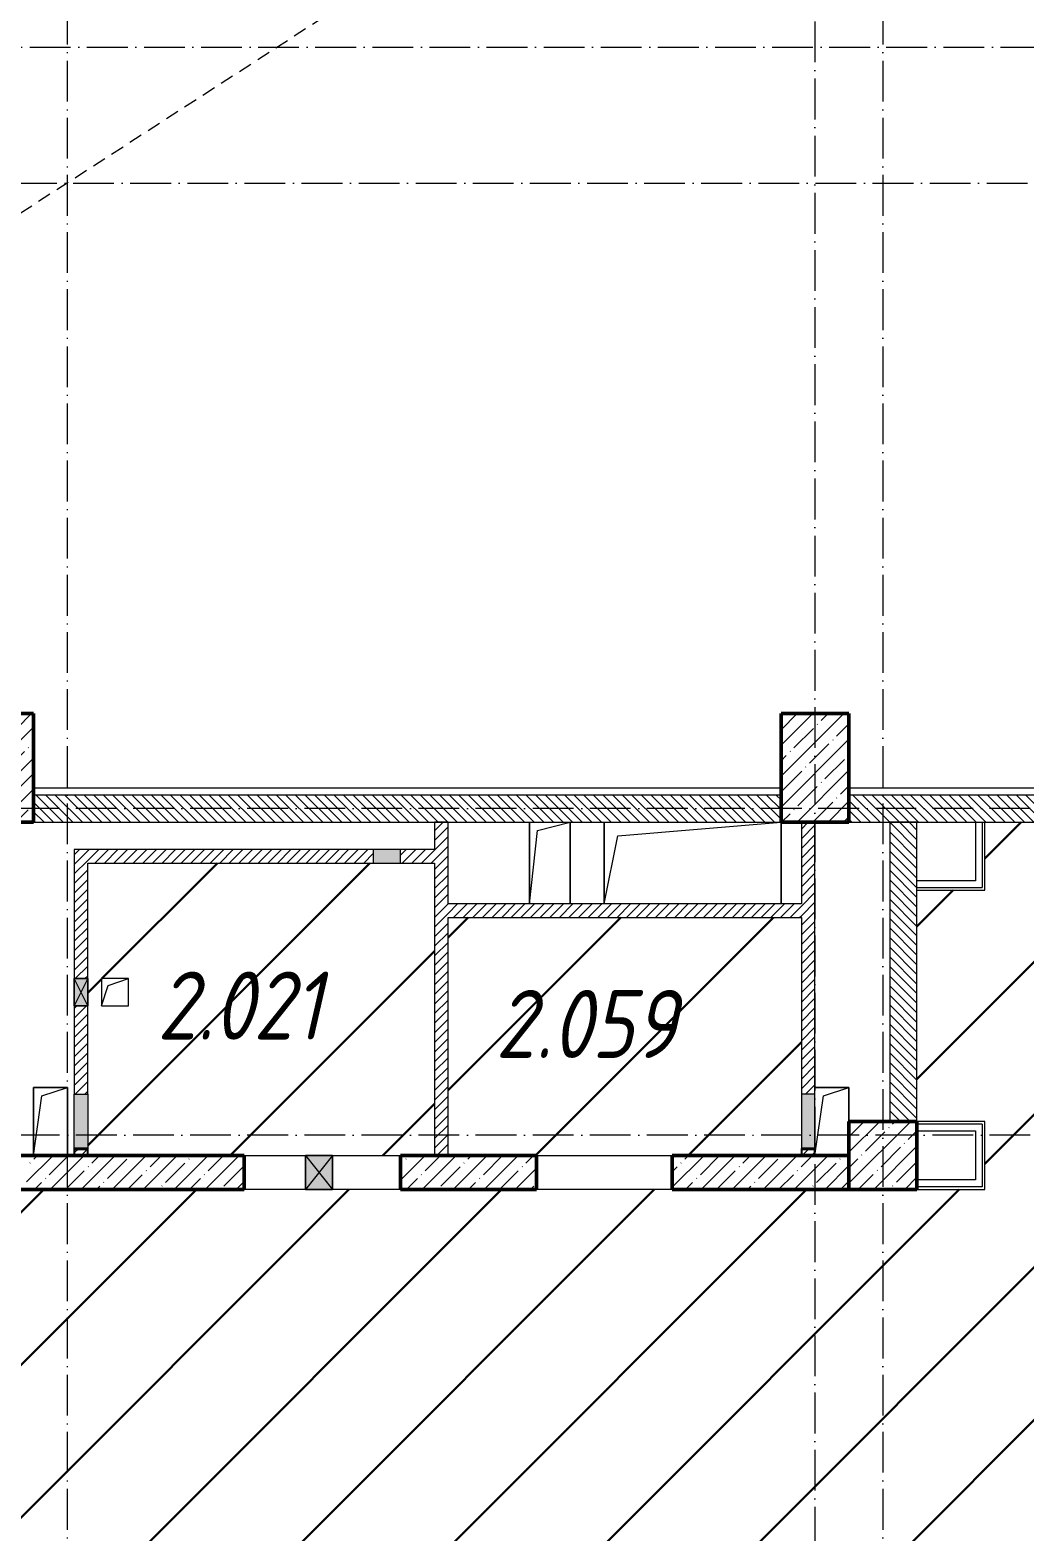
# Model space of a CAD drawing. Header units: millimetres. Extents: x -17017 to 628417, y -109036 to 199237.
# Drawn here: x 573793 to 581113, y 155446 to 166490 of the extents above; entities that cross this region are included whole.
import ezdxf

# ---------------------------------------------------------------- set-up
doc = ezdxf.new("R2010")
doc.units = ezdxf.units.MM
doc.linetypes.add('200_ШТРИХ_ш1п0_6_', pattern=[160, 100, -60])
doc.linetypes.add('50_200_ШТРИХ_1Т_ш5_п1_п1_', pattern=[700, 500, -100, 0, -100])
for name, color, linetype, lineweight in [('3.1) ЖБ окна 1.2 м', 102, 'Continuous', 30), ('A-DETL-____-OTLN-3', 7, '200_ШТРИХ_ш1п0_6_', 9), ('A-DETL-GENF-OTLN', 7, 'Continuous', 9), ('A-FLOR-____-OTLN', 7, 'Continuous', 9), ('A-GENM-____-MCUT', 7, 'Continuous', 25), ('A-GENM-____-OTLN', 7, 'Continuous', 9), ('A-GENM-____-OTLN-1', 7, 'Continuous', 25), ('A-GLAZ-____-OTLN', 7, 'Continuous', 9), ('A-WALL-____-MCUT', 7, 'Continuous', 13), ('A-WALL-____-MCUT-2', 7, 'Continuous', 50), ('A-WALL-____-OTLN', 7, 'Continuous', 9), ('A-WALL-____-PATT-1', 7, 'Continuous', 9), ('A-WALL-FNSH-MCUT-1', 7, 'Continuous', 9), ('S-COLS-____-MCUT', 7, 'Continuous', 50), ('S-COLS-____-OTLN', 7, 'Continuous', 9), ('S-GRID-____-OTLN-1', 7, '50_200_ШТРИХ_1Т_ш5_п1_п1_', 9), ('Марки помещений', 7, 'Continuous', 9), ('стяжа', 7, 'Continuous', 30)]:
    doc.layers.add(name, color=color, linetype=linetype, lineweight=lineweight)
doc.layers.add('A-GLAZ-____-OTLN-1', color=7, linetype='Continuous', lineweight=9, true_color=0xc0c0c0)
doc.styles.add('ISOCPEUR_I_2', font='isocpeui.ttf', dxfattribs={"width": 0.85, "height": 2.3})
pattern_1 = [(45, (473308.1, 27070.75), (-561.266, 561.266), [])]
pattern_2 = [(135, (516567.8, 90784.41), (-35.35534, -35.35534), [])]
pattern_3 = [(45, (516567.8, 90784.41), (-35.35534, 35.35534), [])]

# ---------------------------------------------------------------- blocks, each defined once
blk = doc.blocks.new('BSC_Колонна _Прямоугольная - 500х500-V78-АР1_План отверстий 2 этажа в осях 1-64_Ю-ЯЯ')
at = {"layer": 'S-COLS-____-OTLN'}
h = blk.add_hatch(dxfattribs=at)
h.set_pattern_fill('FP_90', color=256, style=0, pattern_type=2)
h.set_pattern_definition([(45, (-63500, -67431.04), (-114.04925, 114.04925), []), (45, (-63385.95, -67431.04), (-114.04925, 114.04925), [201.613, -40.323, 3.353, -36.97])])
h.paths.add_polyline_path([(-250, -250), (250, -250), (250, 250), (-250, 250)], flags=0)
at = {"layer": 'S-COLS-____-MCUT'}
for p, q in [((250, 250), (-250, 250)), ((-250, 250), (-250, -250)), ((250, -250), (250, 250)), ((-250, -250), (250, -250))]:
    blk.add_line(p, q, dxfattribs=at)
blk = doc.blocks.new('BSC_Колонна _Прямоугольная - 500х800-V86-АР1_План отверстий 2 этажа в осях 1-64_Ю-ЯЯ')
at = {"layer": 'S-COLS-____-OTLN'}
h = blk.add_hatch(dxfattribs=at)
h.set_pattern_fill('FP_99', color=256, style=0, pattern_type=2)
h.set_pattern_definition([(225, (57000, 70281.04), (114.04925, -114.04925), []), (225, (56885.95, 70281.04), (114.04925, -114.04925), [201.613, -40.323, 3.353, -36.97])])
h.paths.add_polyline_path([(-250, 400), (-250, -400), (250, -400), (250, 400)], flags=0)
at = {"layer": 'S-COLS-____-MCUT'}
for p, q in [((250, 400), (-250, 400)), ((-250, 400), (-250, -400)), ((250, -400), (250, 400)), ((-250, -400), (250, -400))]:
    blk.add_line(p, q, dxfattribs=at)
blk = doc.blocks.new('BSC_Колонна _Прямоугольная - 500х800-V87-АР1_План отверстий 2 этажа в осях 1-64_Ю-ЯЯ')
at = {"layer": 'S-COLS-____-OTLN'}
h = blk.add_hatch(dxfattribs=at)
h.set_pattern_fill('FP_100', color=256, style=0, pattern_type=2)
h.set_pattern_definition([(225, (63000, 70281.04), (114.04925, -114.04925), []), (225, (62885.95, 70281.04), (114.04925, -114.04925), [201.613, -40.323, 3.353, -36.97])])
h.paths.add_polyline_path([(-250, 400), (-250, -400), (250, -400), (250, 400)], flags=0)
at = {"layer": 'S-COLS-____-MCUT'}
for p, q in [((250, 400), (-250, 400)), ((-250, 400), (-250, -400)), ((250, -400), (250, 400)), ((-250, -400), (250, -400))]:
    blk.add_line(p, q, dxfattribs=at)
blk = doc.blocks.new('AR_Отверстие Ниша - Лючок-32404098-АР1_План отверстий 2 этажа в осях 1-64_Ю-ЯЯ')
at = {"layer": 'A-GLAZ-____-OTLN'}
blk.add_hatch(color=256, dxfattribs=at).paths.add_polyline_path([(200, -50), (200, 50), (-200, 50), (-200, -50)], flags=0)
for p, q in [((200, 50), (-200, 50)), ((-200, 50), (-200, -50)), ((-200, -50), (200, -50))]:
    blk.add_line(p, q, dxfattribs=at)
blk = doc.blocks.new('AR_Отверстие Ниша - Лючок-32404066-АР1_План отверстий 2 этажа в осях 1-64_Ю-ЯЯ')
at = {"layer": 'A-GLAZ-____-OTLN'}
blk.add_hatch(color=256, dxfattribs=at).paths.add_polyline_path([(200, -50), (200, 50), (-200, 50), (-200, -50)], flags=0)
for p, q in [((-200, 50), (200, 50)), ((-200, -50), (-200, 50)), ((200, -50), (-200, -50))]:
    blk.add_line(p, q, dxfattribs=at)
blk = doc.blocks.new('AR_Отверстие Ниша - Лючок-32404042-АР1_План отверстий 2 этажа в осях 1-64_Ю-ЯЯ')
at = {"layer": 'A-GLAZ-____-OTLN'}
blk.add_hatch(color=256, dxfattribs=at).paths.add_polyline_path([(100, -50), (100, 50), (-100, 50), (-100, -50)], flags=0)
for p, q in [((100, 50), (-100, 50)), ((-100, 50), (-100, -50)), ((100, -50), (100, 50)), ((-100, -50), (100, -50))]:
    blk.add_line(p, q, dxfattribs=at)
blk = doc.blocks.new('154_Фахверк_СКБ_Швеллер - Тип_100_3960_зеркало-29769493-АР1_План отверстий 2 этажа в осях 1-64_Ю-ЯЯ')
at = {"layer": 'A-GENM-____-MCUT'}
for p, q in [((175, 50), (125, 50)), ((125, 50), (125, -50)), ((128, 47), (175, 47)), ((128, -47), (128, 47)), ((175, 47), (175, 50)), ((125, -50), (175, -50)), ((175, -47), (128, -47)), ((175, -50), (175, -47))]:
    blk.add_line(p, q, dxfattribs=at)
blk = doc.blocks.new('AR_Отверстие прямоугольное _в стене_ - AR_Отверстие прямоугольное _в стене__ВК-32402728-АР1_План отверстий 2 этажа в осях 1-64_Ю-ЯЯ')
at = {"layer": 'A-GLAZ-____-OTLN'}
blk.add_hatch(color=256, dxfattribs=at).paths.add_polyline_path([(100, 50), (-100, 50), (-100, -50), (100, -50)], flags=0)
at = {"layer": 'A-DETL-GENF-OTLN'}
for p, q in [((-100, -50), (-100, 50)), ((-100, 50), (100, 50)), ((100, 50), (-100, -50)), ((-100, 50), (100, -50)), ((100, 50), (-100, 50)), ((-100, 50), (-100, -50)), ((100, 50), (100, -50)), ((100, -50), (100, 50)), ((100, -50), (-100, -50)), ((-100, -50), (100, -50))]:
    blk.add_line(p, q, dxfattribs=at)
blk = doc.blocks.new('AR_Отверстие прямоугольное _в плите_ - AR_Отверстие прямоугольное _в плите_-30459229-АР1_План отверстий 2 этажа в осях 1-64_Ю-ЯЯ')
at = {"layer": 'A-GENM-____-OTLN'}
for p, q in [((125, 250), (-125, 250)), ((-125, 250), (-125, -250)), ((-63, 188), (125, 250)), ((125, -250), (125, 250)), ((-125, -250), (-63, 188))]:
    blk.add_line(p, q, dxfattribs=at)
blk = doc.blocks.new('AR_Отверстие прямоугольное _в плите_ - AR_Отверстие прямоугольное _в плите_-30459207-АР1_План отверстий 2 этажа в осях 1-64_Ю-ЯЯ')
at = {"layer": 'A-GENM-____-OTLN'}
for p, q in [((100, 100), (-100, 100)), ((-100, 100), (-100, -100)), ((-100, -100), (-50, 50)), ((-50, 50), (100, 100)), ((100, -100), (100, 100)), ((-100, -100), (100, -100))]:
    blk.add_line(p, q, dxfattribs=at)
blk = doc.blocks.new('AR_Отверстие прямоугольное _в плите_ - AR_Отверстие прямоугольное _в плите_-V162-АР1_План отверстий 2 этажа в осях 1-64_Ю-ЯЯ')
at = {"layer": 'A-GENM-____-OTLN'}
for p, q in [((125, 250), (-125, 250)), ((-63, 188), (125, 250)), ((125, 0), (125, 250)), ((-125, -250), (-63, 188))]:
    blk.add_line(p, q, dxfattribs=at)
blk = doc.blocks.new('AR_Отверстие прямоугольное _в плите_ - AR_Отверстие прямоугольное _в плите_-30552610-АР1_План отверстий 2 этажа в осях 1-64_Ю-ЯЯ')
at = {"layer": 'A-GENM-____-OTLN'}
for p, q in [((-150, 300), (-150, -300)), ((-150, -300), (-90, 240)), ((-90, 240), (150, 300)), ((150, -300), (150, 300))]:
    blk.add_line(p, q, dxfattribs=at)
blk = doc.blocks.new('AR_Отверстие прямоугольное _в стене__БезПР - AR_Отверстие прямоугольное _в стене__БезПР-30578456-АР1_План отверстий 2 этажа в осях 1-64_Ю-ЯЯ')
at = {"layer": 'A-GLAZ-____-OTLN-1'}
blk.add_hatch(color=256, dxfattribs=at).paths.add_polyline_path([(100, -125), (100, 125), (-100, 125), (-100, -125)], flags=0)
at = {"layer": 'A-DETL-GENF-OTLN'}
for p, q in [((-100, -125), (-100, 125)), ((-100, 125), (100, 125)), ((100, 125), (-100, -125)), ((-100, 125), (100, -125)), ((100, 125), (-100, 125)), ((-100, 125), (-100, -125)), ((100, 125), (100, -125)), ((100, -125), (100, 125)), ((100, -125), (-100, -125)), ((-100, -125), (100, -125))]:
    blk.add_line(p, q, dxfattribs=at)
at = {"layer": 'A-GLAZ-____-OTLN'}
blk.add_line((100, 125), (-100, 125), dxfattribs=at)
blk = doc.blocks.new('AR_Отверстие прямоугольное _в плите_ - AR_Отверстие прямоугольное _в плите_-30552510-АР1_План отверстий 2 этажа в осях 1-64_Ю-ЯЯ')
at = {"layer": 'A-GENM-____-OTLN'}
for p, q in [((-650, 300), (-650, -300)), ((-550, 200), (650, 300)), ((650, -300), (650, 300)), ((-650, -300), (-550, 200))]:
    blk.add_line(p, q, dxfattribs=at)
blk = doc.blocks.new('2этаж')
at = {"layer": 'S-GRID-____-OTLN-1', "color": 251, "ltscale": 0.6, "true_color": 0x636466}
for p, q in [((47408.3, 549908.8), (47408.3, 511907.5)), ((41908.3, 549620.5), (41908.3, 512048.6)), ((47908.3, 549620.5), (47908.3, 512048.6)), ((33650.4, 534597), (88482.7, 534597)), ((18845.8, 533597), (88482.7, 533597)), ((88482.7, 528997), (33650.4, 528997)), ((88482.7, 526597), (-20260.4, 526597))]:
    blk.add_line(p, q, dxfattribs=at)

msp = doc.modelspace()

# ---------------------------------------------------------------- hatches: boundary and pattern name
at = {"layer": 'A-WALL-____-PATT-1'}
h = msp.add_hatch(dxfattribs=at)
h.set_pattern_fill('FP_6', color=256, style=0, pattern_type=2)
h.set_pattern_definition(pattern_2)
h.paths.add_polyline_path([(579318, 160665), (579318, 160865), (573818, 160865), (573818, 160665), (578415, 160665)], flags=0)
h = msp.add_hatch(dxfattribs=at)
h.set_pattern_fill('FP_6', color=256, style=0, pattern_type=2)
h.set_pattern_definition(pattern_2)
h.paths.add_polyline_path([(585268, 160665), (585268, 160865), (579818, 160865), (579818, 160665), (583718, 160665)], flags=0)
h = msp.add_hatch(dxfattribs=at)
h.set_pattern_fill('FP_5', color=256, style=0, pattern_type=2)
h.set_pattern_definition(pattern_3)
h.paths.add_polyline_path([(576868, 158215), (576868, 160665), (576768, 160665), (576768, 158215)], flags=0)
h = msp.add_hatch(dxfattribs=at)
h.set_pattern_fill('FP_5', color=256, style=0, pattern_type=2)
h.set_pattern_definition(pattern_3)
h.paths.add_polyline_path([(579471, 158215), (579565, 158215), (579565, 158262), (579471, 158262)], flags=0)
h.paths.add_polyline_path([(579568, 158665), (579568, 160665), (579468, 160665), (579468, 158665), (579542, 158665)], flags=0)
h = msp.add_hatch(dxfattribs=at)
h.set_pattern_fill('FP_6', color=256, style=0, pattern_type=2)
h.set_pattern_definition(pattern_2)
h.paths.add_polyline_path([(580118, 158465), (580318, 158465), (580318, 160665), (580118, 160665)], flags=0)
h = msp.add_hatch(dxfattribs=at)
h.set_pattern_fill('FP_5', color=256, style=0, pattern_type=2)
h.set_pattern_definition(pattern_3)
h.paths.add_polyline_path([(574121, 158215), (574215, 158215), (574215, 158262), (574121, 158262)], flags=0)
h.paths.add_polyline_path([(574118, 158665), (574218, 158665), (574218, 159315), (574118, 159315), (574118, 159310)], flags=0)
h.paths.add_polyline_path([(574118, 159515), (574218, 159515), (574218, 160465), (574118, 160465)], flags=0)
h = msp.add_hatch(dxfattribs=at)
h.set_pattern_fill('FP_5', color=256, style=0, pattern_type=2)
h.set_pattern_definition(pattern_3)
h.paths.add_polyline_path([(574218, 160365), (576318, 160365), (576318, 160465), (574218, 160465)], flags=0)
h.paths.add_polyline_path([(576768, 160365), (576768, 160465), (576518, 160465), (576518, 160365), (576648, 160365)], flags=0)
h = msp.add_hatch(dxfattribs=at)
h.set_pattern_fill('FP_5', color=256, style=0, pattern_type=2)
h.set_pattern_definition(pattern_3)
h.paths.add_polyline_path([(576868, 159965), (579468, 159965), (579468, 160065), (576868, 160065)], flags=0)
h = msp.add_hatch(dxfattribs=at)
h.set_pattern_fill('FP_13', color=256, style=0, pattern_type=2)
h.set_pattern_definition([(45, (516567.8, 90784.41), (-114.04925, 114.04925), []), (45, (516681.85, 90784.41), (-114.04925, 114.04925), [201.612, -40.322, 3.353, -36.97])])
h.paths.add_polyline_path([(579818, 157965), (579818, 158215), (578518, 158215), (578518, 157965), (579568, 157965)], flags=0)
h.paths.add_polyline_path([(577518, 157965), (577518, 158215), (576518, 158215), (576518, 157965), (576648, 157965)], flags=0)
h.paths.add_polyline_path([(574118, 157965), (575368, 157965), (575368, 158215), (573768, 158215), (573768, 157965)], flags=0)
at = {"layer": 'стяжа'}
h = msp.add_hatch(dxfattribs=at)
h.set_pattern_fill('ANSI31', color=5, scale=250)
h.set_pattern_definition(pattern_1)
h.paths.add_polyline_path([(591008, 160665), (590468, 160665), (585768, 160665), (585268, 160665), (585068, 160665), (585068, 160215), (584842, 160215), (584842, 160209), (584394, 160209), (584268, 160215), (584268, 160665), (580818, 160665), (580818, 160165), (580318, 160165), (580318, 158465), (580818, 158465), (580818, 157965), (580318, 157965), (579818, 157965), (578518, 157965), (577518, 157965), (576518, 157965), (576019, 157965), (575819, 157965), (575368, 157965), (573668, 157965), (573668, 157165), (573393, 157165), (572493, 157165), (572218, 157165), (572218, 157965), (570868, 157965), (570369, 157965), (570169, 157965), (569718, 157965), (569368, 157965), (569368, 157365), (569268, 157365), (569218, 157365), (569218, 157465), (568118, 157465), (568118, 157365), (567818, 157365), (566868, 157365), (566768, 157365), (566768, 157965), (566768, 158215), (566568, 158215), (566568, 158315), (564118, 158315), (562318, 158315), (562318, 158065), (562068, 158065), (562068, 153965), (562318, 153965), (562643, 153965), (562643, 153971), (562718, 153971), (563153, 153965), (564003, 153965), (564343, 153965), (564343, 153971), (564412, 153971), (564418, 153971), (564493, 153971), (564818, 153965), (565318, 153965), (566943, 153965), (566943, 153971), (567018, 153971), (567024, 153971), (567093, 153971), (567178, 153965), (567578, 153965), (567718, 153965), (567718, 153971), (567793, 153971), (567943, 153965), (567943, 153971), (568018, 153971), (568198, 153965), (568498, 153965), (568718, 153965), (568718, 153971), (568793, 153971), (568943, 153965), (568943, 153971), (569018, 153971), (569718, 153965), (569718, 153971), (569793, 153971), (569943, 153965), (569943, 153971), (570018, 153971), (570718, 153965), (570718, 153971), (570818, 153971), (570818, 153965), (571318, 153965), (571643, 153965), (571643, 153971), (571718, 153971), (572068, 153965), (572918, 153965), (573343, 153965), (573343, 153971), (573412, 153971), (573418, 153971), (573493, 153971), (573818, 153965), (574318, 153965), (574818, 153965), (575318, 153965), (577043, 153965), (577043, 153971), (577118, 153971), (577124, 153971), (577148, 153965), (577118, 153965), (577118, 153925), (577123, 153925), (577123, 153765), (578918, 153765), (578918, 153834), (578918, 153896), (578918, 153971), (578993, 153971), (579818, 153965), (580318, 153965), (580843, 153965), (580843, 153971), (580918, 153971), (580924, 153971), (580993, 153971), (581643, 153965), (581893, 153965), (581993, 153965), (581993, 153971), (582062, 153971), (582068, 153971), (582143, 153971), (583268, 153965), (583718, 153965), (585318, 153965), (585818, 153965), (588143, 153965), (588143, 153971), (588218, 153971), (588224, 153971), (588293, 153971), (589818, 153965), (589818, 153971), (589893, 153971), (591008, 153967)])
h.paths.add_polyline_path([(585268, 157965), (585268, 158465), (585768, 158465), (585768, 157965)], flags=16)
h.paths.add_polyline_path([(586618, 152065), (586612, 152065), (586612, 152140), (586618, 153765), (585818, 153765), (585818, 153715), (585318, 153715), (583718, 153715), (583518, 153715), (583518, 146465), (583518, 146215), (584518, 146215), (585568, 146215), (585568, 148065), (585568, 149615), (585568, 149865), (586618, 149865), (586618, 150390), (586612, 150390), (586612, 150465)])
h.paths.add_polyline_path([(591018, 153765), (589893, 153765), (589893, 153759), (589818, 153759), (588293, 153764), (588293, 153759), (588224, 153759), (588218, 153759), (588143, 153759), (587618, 153762), (587618, 153690), (587618, 152840), (587618, 152265), (587518, 152265), (587468, 152265), (587018, 152265), (586968, 152265), (586818, 152265), (586818, 152140), (586824, 152140), (586824, 152065), (586818, 150465), (586824, 150465), (586824, 150390), (586818, 149865), (591018, 149865)])
h = msp.add_hatch(dxfattribs=at)
h.set_pattern_fill('ANSI31', color=5, scale=250)
h.set_pattern_definition(pattern_1)
h.paths.add_polyline_path([(579468, 159965), (576868, 159965), (576868, 158215), (577518, 158215), (578518, 158215), (579468, 158215), (579468, 158265), (579468, 158665)])
h.paths.add_polyline_path([(576768, 160365), (576518, 160365), (576318, 160365), (574218, 160365), (574218, 159515), (574218, 159315), (574218, 158665), (574218, 158265), (574218, 158215), (575368, 158215), (575819, 158215), (576019, 158215), (576518, 158215), (576768, 158215)])
h.paths.add_polyline_path([(574518, 159315), (574318, 159315), (574318, 159515), (574518, 159515)], flags=16)
h.paths.add_polyline_path([(571268, 160165), (570945, 158390), (571268, 158390), (571268, 160665), (569218, 160665), (569218, 159405), (570169, 158215), (570369, 158215), (571596, 160165)])
h.paths.add_polyline_path([(571868, 158615), (572068, 158615), (572068, 160265), (571368, 160265), (571368, 160665), (571268, 160665), (571268, 160165), (571596, 160165), (571268, 159644), (571268, 158390), (570945, 158390), (571134, 159432), (570369, 158215), (570868, 158215), (571718, 158215), (571815, 158215), (571868, 158215)])
h.paths.add_polyline_path([(571718, 158665), (571818, 158665), (571818, 158262), (571718, 158262)], flags=16)

# ---------------------------------------------------------------- linework, layer by layer
at = {"layer": 'A-DETL-____-OTLN-3'}
msp.add_line((590468, 175965), (567568, 161165), dxfattribs=at)
at = {"layer": 'A-FLOR-____-OTLN'}
for p, q in [((579318, 160915), (573818, 160915)), ((585268, 160915), (579818, 160915)), ((577467, 160065), (577467, 160665)), ((577767, 160665), (577767, 160065)), ((578018, 160065), (578018, 160665)), ((579318, 160665), (579318, 160065)), ((573818, 158715), (574068, 158715)), ((573818, 158215), (573818, 158715)), ((574068, 158715), (574068, 158215)), ((579568, 158715), (579818, 158715)), ((579818, 158715), (579818, 158465))]:
    msp.add_line(p, q, dxfattribs=at)
at = {"layer": 'A-WALL-____-MCUT'}
for p, q in [((579318, 160865), (573818, 160865)), ((585268, 160865), (579818, 160865)), ((573818, 160665), (579318, 160665)), ((579818, 160665), (585268, 160665)), ((580318, 160665), (580118, 160665)), ((580118, 160665), (580118, 158465)), ((580318, 158465), (580318, 160665)), ((580748, 160665), (580748, 160235)), ((580798, 160665), (580798, 160185)), ((580748, 160235), (580318, 160235)), ((580318, 160185), (580798, 160185)), ((580798, 158445), (580318, 158445)), ((580318, 158395), (580748, 158395)), ((580748, 158395), (580748, 158035)), ((580798, 158445), (580798, 157985)), ((580748, 158035), (580318, 158035)), ((580798, 157985), (580318, 157985))]:
    msp.add_line(p, q, dxfattribs=at)
at = {"layer": 'A-WALL-____-MCUT-2'}
for p, q in [((574118, 158215), (572318, 158215)), ((574215, 158215), (574121, 158215)), ((575368, 158215), (574218, 158215)), ((575368, 157965), (575368, 158215)), ((577518, 158215), (576518, 158215)), ((576518, 158215), (576518, 157965)), ((577518, 157965), (577518, 158215)), ((579468, 158215), (578518, 158215)), ((578518, 158215), (578518, 157965)), ((579565, 158215), (579471, 158215)), ((579818, 158215), (579568, 158215)), ((570868, 157965), (575368, 157965)), ((576518, 157965), (577518, 157965)), ((578518, 157965), (579818, 157965))]:
    msp.add_line(p, q, dxfattribs=at)
at = {"layer": 'A-WALL-____-OTLN'}
for p, q in [((575368, 158215), (575819, 158215)), ((576019, 158215), (576518, 158215)), ((577518, 158215), (578518, 158215)), ((575819, 157965), (575368, 157965)), ((576518, 157965), (576019, 157965)), ((578518, 157965), (577518, 157965))]:
    msp.add_line(p, q, dxfattribs=at)
at = {"layer": 'A-WALL-FNSH-MCUT-1'}
for p, q in [((576768, 160665), (576768, 160465)), ((576868, 160665), (576768, 160665)), ((576868, 160065), (576868, 160665)), ((579468, 160665), (579468, 160065)), ((579568, 158665), (579568, 160665)), ((580818, 160165), (580818, 160665)), ((574118, 160465), (574118, 159515)), ((576318, 160465), (574118, 160465)), ((574218, 159515), (574218, 160365)), ((574218, 160365), (576318, 160365)), ((576768, 160465), (576518, 160465)), ((576518, 160365), (576768, 160365)), ((576768, 160365), (576768, 158215)), ((580318, 160165), (580818, 160165)), ((579468, 160065), (576868, 160065)), ((576868, 158215), (576868, 159965)), ((576868, 159965), (579468, 159965)), ((579468, 159965), (579468, 158665)), ((574118, 159315), (574118, 158665)), ((574218, 158665), (574218, 159315)), ((580818, 158465), (580318, 158465)), ((580818, 157965), (580818, 158465)), ((580318, 157965), (580818, 157965))]:
    msp.add_line(p, q, dxfattribs=at)

# ---------------------------------------------------------------- block references
at = {"layer": '3.1) ЖБ окна 1.2 м'}
msp.add_blockref('2этаж', (532159, -368232), dxfattribs=at)
at = {"layer": 'A-GENM-____-OTLN'}
for name, p in [('AR_Отверстие прямоугольное _в плите_ - AR_Отверстие прямоугольное _в плите_-30552610-АР1_План отверстий 2 этажа в осях 1-64_Ю-ЯЯ', (577617, 160365)), ('AR_Отверстие прямоугольное _в плите_ - AR_Отверстие прямоугольное _в плите_-30552510-АР1_План отверстий 2 этажа в осях 1-64_Ю-ЯЯ', (578668, 160365)), ('AR_Отверстие прямоугольное _в плите_ - AR_Отверстие прямоугольное _в плите_-30459207-АР1_План отверстий 2 этажа в осях 1-64_Ю-ЯЯ', (574418, 159415)), ('AR_Отверстие прямоугольное _в плите_ - AR_Отверстие прямоугольное _в плите_-30459229-АР1_План отверстий 2 этажа в осях 1-64_Ю-ЯЯ', (573943, 158465)), ('AR_Отверстие прямоугольное _в плите_ - AR_Отверстие прямоугольное _в плите_-V162-АР1_План отверстий 2 этажа в осях 1-64_Ю-ЯЯ', (579693, 158465))]:
    msp.add_blockref(name, p, dxfattribs=at)
at = {"layer": 'A-GENM-____-OTLN-1', "rotation": 270}
for p in [(574168, 158390), (579518, 158390)]:
    msp.add_blockref('154_Фахверк_СКБ_Швеллер - Тип_100_3960_зеркало-29769493-АР1_План отверстий 2 этажа в осях 1-64_Ю-ЯЯ', p, dxfattribs=at)
at = {"layer": 'A-GLAZ-____-OTLN'}
for name, p in [('AR_Отверстие Ниша - Лючок-32404042-АР1_План отверстий 2 этажа в осях 1-64_Ю-ЯЯ', (576418, 160415)), ('AR_Отверстие прямоугольное _в стене__БезПР - AR_Отверстие прямоугольное _в стене__БезПР-30578456-АР1_План отверстий 2 этажа в осях 1-64_Ю-ЯЯ', (575919, 158090))]:
    msp.add_blockref(name, p, dxfattribs=at)
at = {"layer": 'A-GLAZ-____-OTLN', "rotation": 270}
for name, p in [('AR_Отверстие прямоугольное _в стене_ - AR_Отверстие прямоугольное _в стене__ВК-32402728-АР1_План отверстий 2 этажа в осях 1-64_Ю-ЯЯ', (574168, 159415)), ('AR_Отверстие Ниша - Лючок-32404066-АР1_План отверстий 2 этажа в осях 1-64_Ю-ЯЯ', (574168, 158465)), ('AR_Отверстие Ниша - Лючок-32404098-АР1_План отверстий 2 этажа в осях 1-64_Ю-ЯЯ', (579518, 158465))]:
    msp.add_blockref(name, p, dxfattribs=at)
at = {"layer": 'S-COLS-____-OTLN', "rotation": 180}
for name, p in [('BSC_Колонна _Прямоугольная - 500х800-V86-АР1_План отверстий 2 этажа в осях 1-64_Ю-ЯЯ', (573568, 161065)), ('BSC_Колонна _Прямоугольная - 500х800-V87-АР1_План отверстий 2 этажа в осях 1-64_Ю-ЯЯ', (579568, 161065))]:
    msp.add_blockref(name, p, dxfattribs=at)
at = {"layer": 'S-COLS-____-OTLN'}
msp.add_blockref('BSC_Колонна _Прямоугольная - 500х500-V78-АР1_План отверстий 2 этажа в осях 1-64_Ю-ЯЯ', (580068, 158215), dxfattribs=at)

# ---------------------------------------------------------------- texts
at = {"layer": 'Марки помещений', "char_height": 500, "attachment_point": 1, "style": 'ISOCPEUR_I_2'}
for s, insert, width in [('2.021', (574728, 159567), 737.55), ('2.059', (577217, 159432), 785.65)]:
    msp.add_mtext(s, dxfattribs=dict(at, insert=insert, width=width))

doc.saveas('drawing.dxf')
